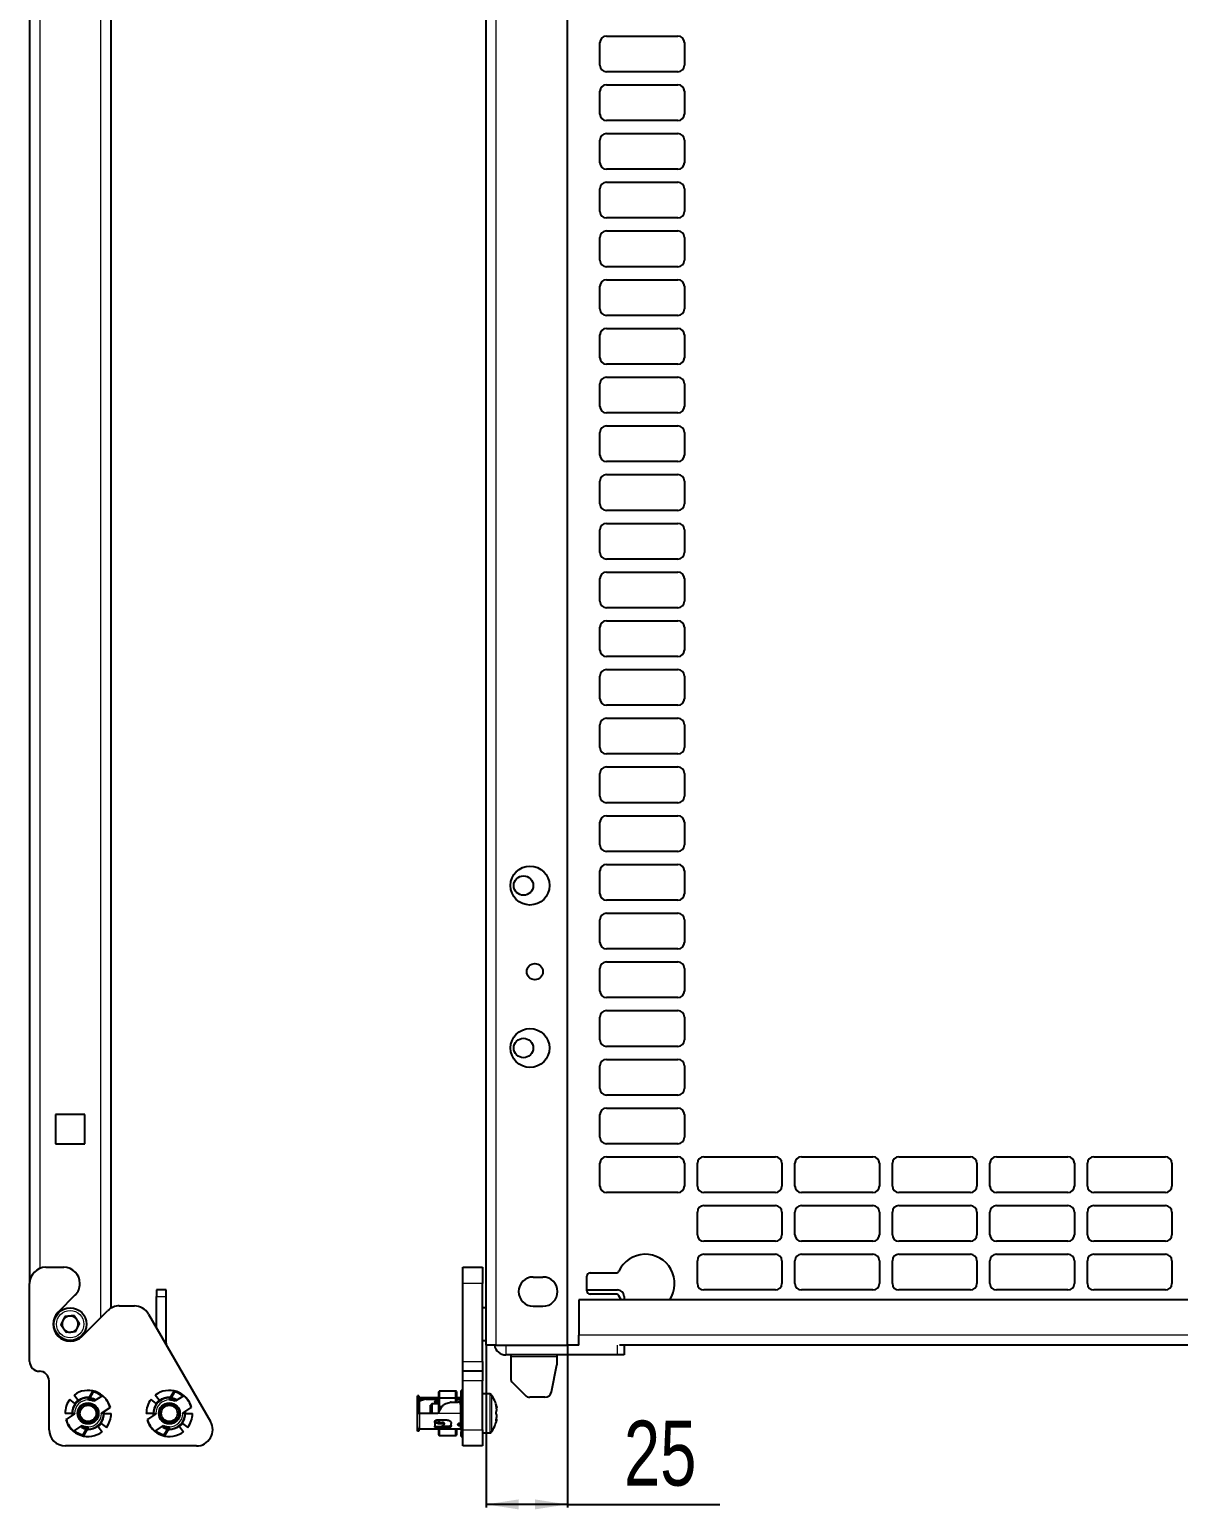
# Model space of a CAD drawing. Header units: millimetres. Extents: x -592 to 811, y -14 to 1990.
# Drawn here: x 119.4 to 472.9, y 100.3 to 555.8 of the extents above; entities that cross this region are included whole.
import ezdxf

# ---------------------------------------------------------------- set-up
doc = ezdxf.new("R2010")
doc.units = ezdxf.units.MM
doc.layers.add('FORMAT', color=7, linetype='Continuous')
doc.styles.add('SLDTEXTSTYLE0', font='TXT', dxfattribs={"width": 0.75})
doc.dimstyles.new('SLDDIMSTYLE0', dxfattribs={"dimtxt": 20, "dimasz": 10, "dimexe": 0, "dimexo": 0.0625, "dimgap": 5, "dimtad": 2, "dimdec": 1, "dimrnd": 1e-09, "dimzin": 12, "dimdsep": 46, "dimtxsty": 'SLDTEXTSTYLE0', "dimsah": 1, "dimcen": 0.09, "dimadec": 0, "dimazin": 3, "dimtfac": 1, "dimtofl": 0, "dimtmove": 0, "dimatfit": 3, "dimfxl": 0, "dimfrac": 2, "dimtolj": 1, "dimtzin": 12, "dimarcsym": 0})

# ---------------------------------------------------------------- blocks, each defined once
blk = doc.blocks.new('_D_7')
at = {"layer": 'FORMAT'}
for p, q in [((259.9, 150.83), (259.9, 100.84)), ((284.9, 150.83), (284.9, 100.84)), ((284.9, 101.84), (259.9, 101.84)), ((284.9, 101.84), (331.86, 101.84))]:
    blk.add_line(p, q, dxfattribs=at)
for points in [[(259.9, 101.84), (269.9, 100.3), (269.9, 103.38)], [(284.9, 101.84), (274.9, 103.38), (274.9, 100.3)]]:
    blk.add_solid(points, dxfattribs=at)
at = {"layer": 'FORMAT', "insert": (302.3, 127.62), "char_height": 20, "attachment_point": 1, "style": 'SLDTEXTSTYLE0'}
blk.add_mtext('25', dxfattribs=at)

msp = doc.modelspace()

# ---------------------------------------------------------------- linework, layer by layer
at = {"color": 8, "linetype": 'Continuous', "lineweight": 18}
for p, q in [((122.54, 1833.84), (122.54, 174.46)), ((141.34, 159.31), (141.34, 1833.84)), ((263, 150.84), (263, 1804.64)), ((258.75, 169.84), (252.75, 169.84)), ((158.44, 165.84), (161.44, 165.84)), ((161.2, 151.44), (161.44, 151.44)), ((266, 150.84), (266, 147.84)), ((717.4, 153.93), (288.4, 153.93)), ((300.35, 147.84), (300.35, 150.83)), ((252.75, 145.84), (258.75, 145.84)), ((281.65, 147.24), (267.5, 147.24)), ((258.75, 139.84), (252.75, 139.84)), ((239.45, 133.58), (239.45, 129.84)), ((252.05, 133.29), (252.05, 134.19)), ((261.08, 135.84), (261.08, 133.4)), ((261.08, 133.4), (261.08, 123.84)), ((261.52, 135.61), (261.52, 133.26)), ((261.52, 133.26), (261.52, 124.07)), ((239.45, 129.84), (239.45, 124.99)), ((252.05, 129.84), (245.05, 129.84)), ((252.05, 126.88), (252.05, 129.84)), ((244.65, 125.89), (244.65, 125.44)), ((247.95, 125.44), (247.95, 125.89)), ((251.8, 126.39), (251.8, 125.99)), ((252.05, 124.99), (252.05, 125.99)), ((252.75, 124.84), (258.75, 124.84))]:
    msp.add_line(p, q, dxfattribs=at)
at = {"color": 7, "linetype": 'Continuous', "lineweight": 25}
for p, q in [((144.44, 1833.84), (144.44, 162.21)), ((259.9, 150.84), (259.9, 1833.84)), ((119.44, 1804.64), (119.44, 169.84)), ((284.9, 150.84), (284.9, 1804.64)), ((294.9, 544.84), (294.9, 551.84)), ((296.9, 553.84), (318.9, 553.84)), ((320.9, 551.84), (320.9, 544.84)), ((318.9, 542.84), (296.9, 542.84)), ((296.9, 538.84), (318.9, 538.84)), ((294.9, 529.84), (294.9, 536.84)), ((320.9, 536.84), (320.9, 529.84)), ((318.9, 527.84), (296.9, 527.84)), ((294.9, 514.84), (294.9, 521.84)), ((296.9, 523.84), (318.9, 523.84)), ((320.9, 521.84), (320.9, 514.84)), ((318.9, 512.84), (296.9, 512.84)), ((294.9, 499.84), (294.9, 506.84)), ((296.9, 508.84), (318.9, 508.84)), ((320.9, 506.84), (320.9, 499.84)), ((318.9, 497.84), (296.9, 497.84)), ((296.9, 493.84), (318.9, 493.84)), ((294.9, 484.84), (294.9, 491.84)), ((320.9, 491.84), (320.9, 484.84)), ((318.9, 482.84), (296.9, 482.84)), ((296.9, 478.84), (318.9, 478.84)), ((294.9, 469.84), (294.9, 476.84)), ((320.9, 476.84), (320.9, 469.84)), ((318.9, 467.84), (296.9, 467.84)), ((294.9, 454.84), (294.9, 461.84)), ((296.9, 463.84), (318.9, 463.84)), ((320.9, 461.84), (320.9, 454.84)), ((318.9, 452.84), (296.9, 452.84)), ((294.9, 439.84), (294.9, 446.84)), ((296.9, 448.84), (318.9, 448.84)), ((320.9, 446.84), (320.9, 439.84)), ((318.9, 437.84), (296.9, 437.84)), ((296.9, 433.84), (318.9, 433.84)), ((294.9, 424.84), (294.9, 431.84)), ((320.9, 431.84), (320.9, 424.84)), ((318.9, 422.84), (296.9, 422.84)), ((294.9, 409.84), (294.9, 416.84)), ((296.9, 418.84), (318.9, 418.84)), ((320.9, 416.84), (320.9, 409.84)), ((318.9, 407.84), (296.9, 407.84)), ((294.9, 394.84), (294.9, 401.84)), ((296.9, 403.84), (318.9, 403.84)), ((320.9, 401.84), (320.9, 394.84)), ((318.9, 392.84), (296.9, 392.84)), ((296.9, 388.84), (318.9, 388.84)), ((294.9, 379.84), (294.9, 386.84)), ((320.9, 386.84), (320.9, 379.84)), ((318.9, 377.84), (296.9, 377.84)), ((296.9, 373.84), (318.9, 373.84)), ((294.9, 364.84), (294.9, 371.84)), ((320.9, 371.84), (320.9, 364.84)), ((318.9, 362.84), (296.9, 362.84)), ((294.9, 349.84), (294.9, 356.84)), ((296.9, 358.84), (318.9, 358.84)), ((320.9, 356.84), (320.9, 349.84)), ((318.9, 347.84), (296.9, 347.84)), ((294.9, 334.84), (294.9, 341.84)), ((296.9, 343.84), (318.9, 343.84)), ((320.9, 341.84), (320.9, 334.84)), ((318.9, 332.84), (296.9, 332.84)), ((296.9, 328.84), (318.9, 328.84)), ((294.9, 319.84), (294.9, 326.84)), ((320.9, 326.84), (320.9, 319.84)), ((318.9, 317.84), (296.9, 317.84)), ((294.9, 304.84), (294.9, 311.84)), ((296.9, 313.84), (318.9, 313.84)), ((320.9, 311.84), (320.9, 304.84)), ((318.9, 302.84), (296.9, 302.84)), ((294.9, 289.84), (294.9, 296.84)), ((296.9, 298.84), (318.9, 298.84)), ((320.9, 296.84), (320.9, 289.84)), ((318.9, 287.84), (296.9, 287.84)), ((296.9, 283.84), (318.9, 283.84)), ((294.9, 274.84), (294.9, 281.84)), ((320.9, 281.84), (320.9, 274.84)), ((318.9, 272.84), (296.9, 272.84)), ((296.9, 268.84), (318.9, 268.84)), ((294.9, 259.84), (294.9, 266.84)), ((320.9, 266.84), (320.9, 259.84)), ((318.9, 257.84), (296.9, 257.84)), ((294.9, 244.84), (294.9, 251.84)), ((296.9, 253.84), (318.9, 253.84)), ((320.9, 251.84), (320.9, 244.84)), ((318.9, 242.84), (296.9, 242.84)), ((296.9, 238.84), (318.9, 238.84)), ((294.9, 229.84), (294.9, 236.84)), ((320.9, 236.84), (320.9, 229.84)), ((318.9, 227.84), (296.9, 227.84)), ((296.9, 223.84), (318.9, 223.84)), ((136.44, 221.84), (127.44, 221.84)), ((127.44, 221.84), (127.44, 212.84)), ((136.44, 212.84), (136.44, 221.84)), ((294.9, 214.84), (294.9, 221.84)), ((320.9, 221.84), (320.9, 214.84)), ((127.44, 212.84), (136.44, 212.84)), ((318.9, 212.84), (296.9, 212.84)), ((294.9, 199.84), (294.9, 206.84)), ((296.9, 208.84), (318.9, 208.84)), ((320.9, 206.84), (320.9, 199.84)), ((324.9, 199.84), (324.9, 206.84)), ((326.9, 208.84), (348.9, 208.84)), ((350.9, 206.84), (350.9, 199.84)), ((354.9, 199.84), (354.9, 206.84)), ((356.9, 208.84), (378.9, 208.84)), ((380.9, 206.84), (380.9, 199.84)), ((384.9, 199.84), (384.9, 206.84)), ((386.9, 208.84), (408.9, 208.84)), ((410.9, 206.84), (410.9, 199.84)), ((414.9, 199.84), (414.9, 206.84)), ((416.9, 208.84), (438.9, 208.84)), ((440.9, 206.84), (440.9, 199.84)), ((444.9, 199.84), (444.9, 206.84)), ((446.9, 208.84), (468.9, 208.84)), ((470.9, 206.84), (470.9, 199.84)), ((318.9, 197.84), (296.9, 197.84)), ((348.9, 197.84), (326.9, 197.84)), ((378.9, 197.84), (356.9, 197.84)), ((408.9, 197.84), (386.9, 197.84)), ((438.9, 197.84), (416.9, 197.84)), ((468.9, 197.84), (446.9, 197.84)), ((324.9, 184.84), (324.9, 191.84)), ((326.9, 193.84), (348.9, 193.84)), ((350.9, 191.84), (350.9, 184.84)), ((354.9, 184.84), (354.9, 191.84)), ((356.9, 193.84), (378.9, 193.84)), ((380.9, 191.84), (380.9, 184.84)), ((384.9, 184.84), (384.9, 191.84)), ((386.9, 193.84), (408.9, 193.84)), ((410.9, 191.84), (410.9, 184.84)), ((414.9, 184.84), (414.9, 191.84)), ((416.9, 193.84), (438.9, 193.84)), ((440.9, 191.84), (440.9, 184.84)), ((444.9, 184.84), (444.9, 191.84)), ((446.9, 193.84), (468.9, 193.84)), ((470.9, 191.84), (470.9, 184.84)), ((348.9, 182.84), (326.9, 182.84)), ((378.9, 182.84), (356.9, 182.84)), ((408.9, 182.84), (386.9, 182.84)), ((438.9, 182.84), (416.9, 182.84)), ((468.9, 182.84), (446.9, 182.84)), ((326.9, 178.84), (348.9, 178.84)), ((356.9, 178.84), (378.9, 178.84)), ((386.9, 178.84), (408.9, 178.84)), ((416.9, 178.84), (438.9, 178.84)), ((446.9, 178.84), (468.9, 178.84)), ((124.44, 174.84), (129.94, 174.84)), ((252.75, 174.84), (258.75, 174.84)), ((252.75, 169.84), (252.75, 174.84)), ((258.75, 174.84), (258.75, 169.84)), ((324.9, 169.84), (324.9, 176.84)), ((350.9, 176.84), (350.9, 169.84)), ((354.9, 169.84), (354.9, 176.84)), ((380.9, 176.84), (380.9, 169.84)), ((384.9, 169.84), (384.9, 176.84)), ((410.9, 176.84), (410.9, 169.84)), ((414.9, 169.84), (414.9, 176.84)), ((440.9, 176.84), (440.9, 169.84)), ((444.9, 169.84), (444.9, 176.84)), ((470.9, 176.84), (470.9, 169.84)), ((119.44, 145.84), (119.44, 169.84)), ((134.94, 169.84), (134.94, 169.83)), ((252.75, 145.84), (252.75, 169.84)), ((258.75, 145.84), (258.75, 169.84)), ((274.4, 171.84), (277.4, 171.84)), ((290.9, 167.58), (290.9, 172.08)), ((291.9, 173.08), (299.85, 173.08)), ((133.48, 166.3), (128.23, 161.05)), ((161.44, 167.84), (158.44, 167.84)), ((158.44, 167.84), (158.44, 165.84)), ((158.44, 156.21), (158.44, 165.84)), ((161.44, 165.84), (161.44, 167.84)), ((161.44, 151.44), (161.44, 165.84)), ((717.4, 164.83), (288.4, 164.83)), ((288.4, 164.83), (288.4, 153.93)), ((290.9, 167.84), (300.35, 167.84)), ((299.85, 166.58), (291.9, 166.58)), ((301.42, 164.83), (300.76, 166)), ((302.35, 165.84), (302.35, 164.83)), ((348.9, 167.84), (326.9, 167.84)), ((378.9, 167.84), (356.9, 167.84)), ((408.9, 167.84), (386.9, 167.84)), ((438.9, 167.84), (416.9, 167.84)), ((468.9, 167.84), (446.9, 167.84)), ((130.31, 159.71), (129.07, 157.11)), ((133.18, 159.94), (130.31, 159.71)), ((133.18, 159.94), (134.82, 157.57)), ((135.66, 153.62), (143.51, 161.48)), ((147.05, 162.95), (151.67, 162.95)), ((156, 160.45), (175.11, 127.34)), ((259.9, 162.34), (258.75, 162.34)), ((274.4, 162.84), (277.4, 162.84)), ((130.7, 154.73), (129.07, 157.11)), ((133.58, 154.96), (130.7, 154.73)), ((133.58, 154.96), (134.82, 157.57)), ((161.44, 151.44), (161.42, 151.05)), ((258.75, 152.34), (259.9, 152.34)), ((263, 150.84), (259.9, 150.84)), ((263, 150.84), (284.9, 150.84)), ((288.4, 150.84), (284.9, 150.84)), ((288.4, 150.83), (288.4, 153.93)), ((704.33, 150.83), (300.98, 150.83)), ((302.35, 150.83), (302.35, 147.84)), ((252.75, 142.84), (252.75, 145.84)), ((258.75, 145.84), (258.75, 142.84)), ((300.35, 147.84), (266, 147.84)), ((267.5, 147.84), (267.5, 147.24)), ((267.5, 147.24), (267.5, 140.67)), ((281.65, 147.84), (281.65, 147.24)), ((281.65, 147.24), (281.65, 144.84)), ((302.35, 147.84), (300.35, 147.84)), ((258.75, 142.84), (252.75, 142.84)), ((252.75, 139.84), (252.75, 142.84)), ((258.75, 142.84), (258.75, 139.84)), ((279.97, 136.44), (281.65, 144.84)), ((125.44, 124.84), (125.44, 139.84)), ((137.74, 134.65), (138.91, 136.68)), ((138.91, 136.68), (139.01, 136.45)), ((162.74, 134.65), (163.91, 136.68)), ((163.91, 136.68), (164.01, 136.45)), ((245.47, 136.68), (245.35, 136.45)), ((245.47, 136.68), (245.47, 134.53)), ((250.55, 136.68), (245.47, 136.68)), ((250.55, 134.53), (250.55, 136.68)), ((250.75, 136.55), (250.55, 136.68)), ((252.75, 136.94), (252.25, 136.94)), ((252.25, 131.67), (252.25, 136.94)), ((252.75, 124.84), (252.75, 139.84)), ((258.75, 124.84), (258.75, 139.84)), ((268.09, 139.25), (271.92, 135.42)), ((133.39, 132.95), (131.81, 134.16)), ((134.33, 133.89), (133.12, 135.47)), ((134.28, 133.88), (133.4, 133.01)), ((137.44, 134.89), (137.44, 134.69)), ((137.44, 134.89), (137.87, 134.87)), ((137.44, 134.69), (137.44, 133.99)), ((137.44, 134.14), (137.47, 134.18)), ((137.69, 134.16), (137.59, 133.98)), ((139.01, 136.45), (137.95, 134.62)), ((141.86, 135.27), (139.25, 133.57)), ((139.49, 134.23), (139.28, 133.78)), ((158.39, 132.95), (156.81, 134.16)), ((159.33, 133.89), (158.12, 135.47)), ((159.28, 133.88), (158.4, 133.01)), ((162.44, 134.89), (162.44, 134.69)), ((162.44, 134.89), (162.87, 134.87)), ((162.44, 134.69), (162.44, 133.99)), ((162.44, 134.14), (162.47, 134.18)), ((162.69, 134.16), (162.59, 133.98)), ((164.01, 136.45), (162.95, 134.62)), ((166.86, 135.27), (164.25, 133.57)), ((164.49, 134.23), (164.28, 133.78)), ((238.75, 131.66), (238.75, 135.27)), ((239.25, 135.27), (238.75, 135.27)), ((239.25, 135.27), (239.25, 131.66)), ((241.45, 134.69), (239.45, 134.69)), ((239.95, 134.23), (239.45, 134.23)), ((239.45, 134.23), (239.45, 133.78)), ((239.45, 133.78), (239.95, 133.78)), ((239.95, 133.78), (239.95, 134.23)), ((241.45, 134.19), (241.45, 134.69)), ((245.35, 134.69), (241.45, 134.69)), ((241.45, 134.19), (245.35, 134.19)), ((243.25, 132.84), (242.75, 132.34)), ((242.75, 129.84), (242.75, 132.34)), ((245.35, 132.84), (243.25, 132.84)), ((243.25, 132.84), (243.25, 129.84)), ((244.15, 133.54), (244.15, 133.38)), ((244.15, 133.38), (245.35, 133.5)), ((244.15, 133.38), (244.15, 132.84)), ((244.65, 133.78), (245.35, 133.78)), ((245.35, 134.5), (245.35, 136.45)), ((245.47, 134.53), (245.35, 134.5)), ((245.35, 131.84), (245.35, 134.5)), ((250.55, 134.53), (245.47, 134.53)), ((245.47, 134.53), (245.47, 131.84)), ((249.15, 133.34), (251.3, 133.34)), ((250.75, 134.52), (250.55, 134.53)), ((250.55, 133.34), (250.55, 134.53)), ((250.75, 136.55), (250.75, 134.52)), ((252.05, 134.69), (250.75, 134.69)), ((250.75, 134.52), (250.75, 133.34)), ((250.75, 134.19), (252.05, 134.19)), ((251.95, 133.99), (250.75, 133.99)), ((251.95, 133.99), (251.95, 132.96)), ((251.95, 133.29), (252.05, 133.29)), ((252.25, 132.84), (252.01, 132.84)), ((252.05, 132.59), (252.05, 129.84)), ((261.08, 135.84), (258.75, 135.84)), ((278.01, 134.84), (273.33, 134.84)), ((132.39, 129.84), (130.34, 129.84)), ((130.72, 128.04), (130.59, 128)), ((133.3, 129.71), (130.69, 128.01)), ((132.39, 129.84), (132.59, 129.84)), ((132.59, 129.84), (133.29, 129.84)), ((132.59, 129.25), (132.59, 129.84)), ((133.09, 129.84), (133.09, 129.58)), ((141.59, 129.97), (144.2, 131.66)), ((142.29, 129.84), (141.59, 129.84)), ((141.79, 129.84), (141.79, 130.1)), ((142.29, 130.42), (142.29, 129.84)), ((142.49, 129.84), (142.29, 129.84)), ((142.49, 129.84), (144.54, 129.84)), ((144.16, 131.64), (144.3, 131.67)), ((157.39, 129.84), (155.34, 129.84)), ((155.72, 128.04), (155.59, 128)), ((158.3, 129.71), (155.69, 128.01)), ((157.39, 129.84), (157.59, 129.84)), ((157.59, 129.84), (158.29, 129.84)), ((157.59, 129.25), (157.59, 129.84)), ((158.09, 129.84), (158.09, 129.58)), ((166.59, 129.97), (169.2, 131.66)), ((167.29, 129.84), (166.59, 129.84)), ((166.79, 129.84), (166.79, 130.1)), ((167.29, 130.42), (167.29, 129.84)), ((167.49, 129.84), (167.29, 129.84)), ((167.49, 129.84), (169.54, 129.84)), ((169.16, 131.64), (169.3, 131.67)), ((239.25, 131.66), (238.75, 131.66)), ((238.75, 129.97), (238.75, 131.66)), ((239.25, 129.97), (238.75, 129.97)), ((238.75, 129.84), (238.75, 129.97)), ((239.45, 129.84), (238.75, 129.84)), ((238.75, 125.69), (238.75, 129.84)), ((239.25, 131.66), (239.25, 129.97)), ((239.25, 129.97), (239.25, 129.84)), ((245.05, 129.84), (239.45, 129.84)), ((247.95, 127.79), (244.65, 127.79)), ((246.21, 131.84), (245.05, 129.84)), ((245.47, 131.84), (245.35, 131.84)), ((245.35, 130.36), (245.35, 131.84)), ((245.35, 127.06), (245.35, 127.79)), ((246.21, 131.84), (245.47, 131.84)), ((245.47, 131.84), (245.47, 130.56)), ((245.47, 127.79), (245.47, 127.01)), ((252.25, 131.28), (252.05, 131.29)), ((252.25, 129.84), (252.05, 129.84)), ((252.25, 131.67), (252.75, 131.67)), ((252.25, 131.14), (252.25, 131.67)), ((252.75, 131.14), (252.25, 131.14)), ((252.25, 125.51), (252.25, 129.84)), ((252.25, 129.84), (252.75, 129.84)), ((133.03, 124.41), (135.64, 126.1)), ((135.39, 125.44), (135.61, 125.89)), ((135.88, 123.22), (136.94, 125.06)), ((135.88, 123.22), (135.98, 122.99)), ((137.15, 125.03), (135.98, 122.99)), ((137.44, 124.79), (137.02, 124.8)), ((137.2, 125.52), (137.3, 125.69)), ((137.44, 125.54), (137.42, 125.49)), ((137.44, 124.99), (137.44, 125.69)), ((137.44, 124.79), (137.44, 124.99)), ((140.56, 125.78), (141.77, 124.2)), ((140.61, 125.8), (141.48, 126.67)), ((141.5, 126.72), (143.08, 125.51)), ((158.03, 124.41), (160.64, 126.1)), ((160.39, 125.44), (160.61, 125.89)), ((160.88, 123.22), (161.94, 125.06)), ((160.88, 123.22), (160.98, 122.99)), ((162.15, 125.03), (160.98, 122.99)), ((162.44, 124.79), (162.02, 124.8)), ((162.2, 125.52), (162.3, 125.69)), ((162.44, 125.54), (162.42, 125.49)), ((162.44, 124.99), (162.44, 125.69)), ((162.44, 124.79), (162.44, 124.99)), ((165.56, 125.78), (166.77, 124.2)), ((165.61, 125.8), (166.48, 126.67)), ((166.5, 126.72), (168.08, 125.51)), ((238.75, 124.41), (238.75, 125.69)), ((239.25, 124.41), (238.75, 124.41)), ((239.25, 125.02), (239.25, 124.41)), ((241.45, 124.99), (239.45, 124.99)), ((252.05, 124.99), (241.45, 124.99)), ((244.15, 127.02), (244.15, 127.34)), ((244.15, 127.02), (244.15, 125.89)), ((244.15, 125.68), (244.15, 125.89)), ((247.95, 125.44), (244.65, 125.44)), ((245.35, 123.22), (245.35, 124.99)), ((245.35, 123.22), (245.47, 122.99)), ((245.47, 124.99), (245.47, 122.99)), ((246.23, 125.89), (247.95, 125.89)), ((247.04, 126.78), (246.8, 127.08)), ((247.08, 126.64), (247.08, 126.62)), ((249.15, 126.09), (249.15, 126.76)), ((250.55, 122.99), (250.55, 124.99)), ((250.55, 122.99), (250.75, 123.12)), ((250.75, 124.99), (250.75, 123.12)), ((251.25, 126.35), (251.25, 126.47)), ((251.8, 126.88), (252.05, 126.88)), ((251.8, 126.39), (252.05, 126.39)), ((251.8, 125.99), (252.05, 125.99)), ((251.95, 126.88), (251.95, 126.39)), ((251.95, 126.84), (252.21, 126.84)), ((252.75, 125.51), (252.25, 125.51)), ((252.25, 125.51), (252.25, 124.2)), ((252.75, 124.2), (252.25, 124.2)), ((252.25, 122.74), (252.25, 124.2)), ((252.75, 119.84), (252.75, 124.84)), ((258.75, 124.84), (258.75, 119.84)), ((258.75, 123.84), (261.08, 123.84)), ((170.78, 119.84), (130.44, 119.84)), ((250.55, 122.99), (245.47, 122.99)), ((252.25, 122.74), (252.75, 122.74)), ((258.75, 119.84), (252.75, 119.84))]:
    msp.add_line(p, q, dxfattribs=at)
at = {"color": 7, "linetype": 'Continuous', "lineweight": 25, "flags": 128}
for points in [[(239.45, 134.69), (239.32, 134.67), (239.25, 134.66)], [(252.25, 134.22), (252.19, 134.2), (252.05, 134.19)], [(252.25, 133.31), (252.19, 133.3), (252.05, 133.29)], [(251.95, 126.71), (252, 126.8), (252.01, 126.84)], [(252.25, 126.76), (252.25, 126.79), (252.24, 126.81), (252.22, 126.83), (252.19, 126.85), (252.16, 126.86), (252.13, 126.88), (252.09, 126.88), (252.05, 126.88)], [(252.25, 126.36), (252.19, 126.38), (252.05, 126.39)]]:
    msp.add_lwpolyline(points, dxfattribs=at)
at = {"color": 7, "linetype": 'Continuous', "lineweight": 25}
for centre, radius in [((273.4, 292.34), 6), ((271.4, 292.34), 3), ((274.9, 265.84), 2.5), ((273.4, 242.34), 6), ((271.4, 242.34), 3), ((131.94, 157.34), 5), ((137.44, 129.84), 3.25), ((137.44, 129.84), 3), ((137.44, 129.84), 2.5), ((162.44, 129.84), 3.25), ((162.44, 129.84), 3), ((162.44, 129.84), 2.5)]:
    msp.add_circle(centre, radius, dxfattribs=at)
at = {"color": 8, "linetype": 'Continuous', "lineweight": 18}
msp.add_circle((131.94, 157.34), 4.2, dxfattribs=at)
at = {"color": 7, "linetype": 'Continuous', "lineweight": 25}
for centre, radius, start, end in [((296.9, 551.84), 2, 90, 180), ((318.9, 551.84), 2, 0, 90), ((296.9, 544.84), 2, 180, 270), ((318.9, 544.84), 2, 270, 0), ((296.9, 536.84), 2, 90, 180), ((318.9, 536.84), 2, 0, 90), ((296.9, 529.84), 2, 180, 270), ((318.9, 529.84), 2, 270, 0), ((296.9, 521.84), 2, 90, 180), ((318.9, 521.84), 2, 0, 90), ((296.9, 514.84), 2, 180, 270), ((318.9, 514.84), 2, 270, 0), ((296.9, 506.84), 2, 90, 180), ((318.9, 506.84), 2, 0, 90), ((296.9, 499.84), 2, 180, 270), ((318.9, 499.84), 2, 270, 0), ((296.9, 491.84), 2, 90, 180), ((318.9, 491.84), 2, 0, 90), ((296.9, 484.84), 2, 180, 270), ((318.9, 484.84), 2, 270, 0), ((296.9, 476.84), 2, 90, 180), ((318.9, 476.84), 2, 0, 90), ((296.9, 469.84), 2, 180, 270), ((318.9, 469.84), 2, 270, 0), ((296.9, 461.84), 2, 90, 180), ((318.9, 461.84), 2, 0, 90), ((296.9, 454.84), 2, 180, 270), ((318.9, 454.84), 2, 270, 0), ((296.9, 446.84), 2, 90, 180), ((318.9, 446.84), 2, 0, 90), ((296.9, 439.84), 2, 180, 270), ((318.9, 439.84), 2, 270, 0), ((296.9, 431.84), 2, 90, 180), ((318.9, 431.84), 2, 0, 90), ((296.9, 424.84), 2, 180, 270), ((318.9, 424.84), 2, 270, 0), ((296.9, 416.84), 2, 90, 180), ((318.9, 416.84), 2, 0, 90), ((296.9, 409.84), 2, 180, 270), ((318.9, 409.84), 2, 270, 0), ((296.9, 401.84), 2, 90, 180), ((318.9, 401.84), 2, 0, 90), ((296.9, 394.84), 2, 180, 270), ((318.9, 394.84), 2, 270, 0), ((296.9, 386.84), 2, 90, 180), ((318.9, 386.84), 2, 0, 90), ((296.9, 379.84), 2, 180, 270), ((318.9, 379.84), 2, 270, 0), ((296.9, 371.84), 2, 90, 180), ((318.9, 371.84), 2, 0, 90), ((296.9, 364.84), 2, 180, 270), ((318.9, 364.84), 2, 270, 0), ((296.9, 356.84), 2, 90, 180), ((318.9, 356.84), 2, 0, 90), ((296.9, 349.84), 2, 180, 270), ((318.9, 349.84), 2, 270, 0), ((296.9, 341.84), 2, 90, 180), ((318.9, 341.84), 2, 0, 90), ((296.9, 334.84), 2, 180, 270), ((318.9, 334.84), 2, 270, 0), ((296.9, 326.84), 2, 90, 180), ((318.9, 326.84), 2, 0, 90), ((296.9, 319.84), 2, 180, 270), ((318.9, 319.84), 2, 270, 0), ((296.9, 311.84), 2, 90, 180), ((318.9, 311.84), 2, 0, 90), ((296.9, 304.84), 2, 180, 270), ((318.9, 304.84), 2, 270, 0), ((296.9, 296.84), 2, 90, 180), ((318.9, 296.84), 2, 0, 90), ((296.9, 289.84), 2, 180, 270), ((318.9, 289.84), 2, 270, 0), ((296.9, 281.84), 2, 90, 180), ((318.9, 281.84), 2, 0, 90), ((296.9, 274.84), 2, 180, 270), ((318.9, 274.84), 2, 270, 0), ((296.9, 266.84), 2, 90, 180), ((318.9, 266.84), 2, 0, 90), ((296.9, 259.84), 2, 180, 270), ((318.9, 259.84), 2, 270, 0), ((296.9, 251.84), 2, 90, 180), ((318.9, 251.84), 2, 0, 90), ((296.9, 244.84), 2, 180, 270), ((318.9, 244.84), 2, 270, 0), ((296.9, 236.84), 2, 90, 180), ((318.9, 236.84), 2, 0, 90), ((296.9, 229.84), 2, 180, 270), ((318.9, 229.84), 2, 270, 0), ((296.9, 221.84), 2, 90, 180), ((318.9, 221.84), 2, 0, 90), ((296.9, 214.84), 2, 180, 270), ((318.9, 214.84), 2, 270, 0), ((296.9, 206.84), 2, 90, 180), ((318.9, 206.84), 2, 0, 90), ((326.9, 206.84), 2, 90, 180), ((348.9, 206.84), 2, 0, 90), ((356.9, 206.84), 2, 90, 180), ((378.9, 206.84), 2, 0, 90), ((386.9, 206.84), 2, 90, 180), ((408.9, 206.84), 2, 360, 90), ((416.9, 206.84), 2, 90, 180), ((438.9, 206.84), 2, 0, 90), ((446.9, 206.84), 2, 90, 180), ((468.9, 206.84), 2, 0, 90), ((296.9, 199.84), 2, 180, 270), ((318.9, 199.84), 2, 270, 0), ((326.9, 199.84), 2, 180, 270), ((348.9, 199.84), 2, 270, 0), ((356.9, 199.84), 2, 180, 270), ((378.9, 199.84), 2, 270, 0), ((386.9, 199.84), 2, 180, 270), ((408.9, 199.84), 2, 270, 360), ((416.9, 199.84), 2, 180, 270), ((438.9, 199.84), 2, 270, 0), ((446.9, 199.84), 2, 180, 270), ((468.9, 199.84), 2, 270, 0), ((326.9, 191.84), 2, 90, 180), ((348.9, 191.84), 2, 0, 90), ((356.9, 191.84), 2, 90, 180), ((378.9, 191.84), 2, 0, 90), ((386.9, 191.84), 2, 90, 180), ((408.9, 191.84), 2, 0, 90), ((416.9, 191.84), 2, 90, 180), ((438.9, 191.84), 2, 0, 90), ((446.9, 191.84), 2, 90, 180), ((468.9, 191.84), 2, 0, 90), ((326.9, 184.84), 2, 180, 270), ((348.9, 184.84), 2, 270, 0), ((356.9, 184.84), 2, 180, 270), ((378.9, 184.84), 2, 270, 0), ((386.9, 184.84), 2, 180, 270), ((408.9, 184.84), 2, 270, 0), ((416.9, 184.84), 2, 180, 270), ((438.9, 184.84), 2, 270, 0), ((446.9, 184.84), 2, 180, 270), ((468.9, 184.84), 2, 270, 0), ((308.9, 169.83), 9, 326.251, 154.8493), ((326.9, 176.84), 2, 90, 180), ((348.9, 176.84), 2, 0, 90), ((356.9, 176.84), 2, 90, 180), ((378.9, 176.84), 2, 0, 90), ((386.9, 176.84), 2, 90, 180), ((408.9, 176.84), 2, 360, 90), ((416.9, 176.84), 2, 90, 180), ((438.9, 176.84), 2, 0, 90), ((446.9, 176.84), 2, 90, 180), ((468.9, 176.84), 2, 0, 90), ((124.44, 169.84), 5, 90, 180), ((129.94, 169.84), 5, 0, 90), ((299.85, 174.08), 1, 270, 334.8493), ((129.94, 169.83), 5, 315, 0), ((274.4, 167.34), 4.5, 90, 270), ((277.4, 167.34), 4.5, 270, 90), ((291.9, 172.08), 1, 90, 180), ((326.9, 169.84), 2, 180, 270), ((348.9, 169.84), 2, 270, 0), ((356.9, 169.84), 2, 180, 270), ((378.9, 169.84), 2, 270, 0), ((386.9, 169.84), 2, 180, 270), ((408.9, 169.84), 2, 270, 360), ((416.9, 169.84), 2, 180, 270), ((438.9, 169.84), 2, 270, 0), ((446.9, 169.84), 2, 180, 270), ((468.9, 169.84), 2, 270, 0), ((291.9, 167.58), 1, 180, 270), ((299.85, 165.58), 1, 25.1507, 90), ((300.35, 165.84), 2, 0, 90), ((131.94, 157.34), 5.25, 135, 315), ((131.94, 157.34), 2.5, 94.5743, 154.5743), ((131.94, 157.34), 2.5, 34.5743, 94.5743), ((147.05, 157.95), 5, 90, 135), ((151.67, 157.95), 5, 30, 90), ((131.94, 157.34), 2.5, 154.5743, 214.5743), ((131.94, 157.34), 2.5, 214.5743, 274.5743), ((131.94, 157.34), 2.5, 274.5743, 334.5743), ((131.94, 157.34), 2.5, 334.5743, 34.5743), ((266, 151.44), 3.6, 189.5941, 270), ((122.44, 145.84), 3, 180, 270), ((122.44, 139.84), 3, 0, 90), ((137.44, 129.84), 7.1, 15, 127.5), ((137.44, 129.84), 7, 50.8871, 77.8871), ((162.44, 129.84), 7.1, 15, 127.5), ((162.44, 129.84), 7, 50.8871, 77.8871), ((269.5, 140.67), 2, 180, 225), ((137.44, 129.84), 7.1, 142.5, 180), ((137.44, 129.84), 4.85, 90, 180), ((137.44, 129.84), 4.15, 64.203, 90), ((137.44, 129.84), 6.8, 51.4319, 76.6644), ((137.44, 129.84), 7, 15.1129, 50.8871), ((162.44, 129.84), 7.1, 142.5, 180), ((162.44, 129.84), 4.85, 90, 180), ((162.44, 129.84), 4.15, 64.203, 90), ((162.44, 129.84), 6.8, 51.4319, 76.6644), ((162.44, 129.84), 7, 15.1129, 50.8871), ((239.45, 133.99), 0.2, 90, 180), ((249.15, 132.59), 0.75, 90, 105.0484), ((251.3, 132.59), 0.75, 0, 90), ((252.05, 134.89), 0.2, 270, 0), ((252.15, 132.92), 0.0996, 305.5332, 356.0721), ((261.08, 135.3), 0.54, 35.2515, 90), ((253.35, 129.84), 10, 11.0263, 35.2515), ((273.33, 136.84), 2, 225, 270), ((278.01, 136.84), 2, 270, 348.6901), ((137.44, 129.84), 7.1, 195, 307.5), ((137.44, 129.84), 7, 195.1129, 230.8871), ((137.44, 129.84), 4.15, 180, 181.797), ((137.44, 129.84), 4.85, 270, 0), ((137.44, 129.84), 4.15, 0, 1.797), ((137.44, 129.84), 7.1, 322.5, 0), ((162.44, 129.84), 7.1, 195, 307.5), ((162.44, 129.84), 7, 195.1129, 230.8871), ((162.44, 129.84), 4.15, 180, 181.797), ((162.44, 129.84), 4.85, 270, 0), ((162.44, 129.84), 4.15, 0, 1.797), ((162.44, 129.84), 7.1, 322.5, 0), ((253.35, 129.84), 10, 324.7485, 348.9291), ((130.44, 124.84), 5, 180, 270), ((137.44, 129.84), 7, 230.8871, 257.8871), ((137.44, 129.84), 6.8, 231.4319, 256.6644), ((137.44, 129.84), 4.15, 244.203, 270), ((162.44, 129.84), 7, 230.8871, 257.8871), ((162.44, 129.84), 6.8, 231.4319, 256.6644), ((162.44, 129.84), 4.15, 244.203, 270), ((170.78, 124.84), 5, 270, 30), ((239.45, 125.69), 0.7, 180, 270), ((252.07, 125.81), 0.183, 7.3339, 95.8124), ((252.05, 124.79), 0.2, 0, 90), ((261.08, 124.38), 0.54, 270, 324.7485)]:
    msp.add_arc(centre, radius, start, end, dxfattribs=at)
at = {"color": 8, "linetype": 'Continuous', "lineweight": 18}
for centre, radius, start, end in [((137.44, 129.84), 5.05, 142.5, 180), ((137.44, 129.84), 4.15, 90, 180), ((137.44, 129.84), 5.05, 90, 127.5), ((162.44, 129.84), 5.05, 142.5, 180), ((162.44, 129.84), 4.15, 90, 180), ((162.44, 129.84), 5.05, 90, 127.5), ((137.44, 129.84), 4.15, 270, 0), ((137.44, 129.84), 5.05, 322.5, 0), ((162.44, 129.84), 4.15, 270, 0), ((162.44, 129.84), 5.05, 322.5, 0), ((137.44, 129.84), 5.05, 270, 307.5), ((162.44, 129.84), 5.05, 270, 307.5)]:
    msp.add_arc(centre, radius, start, end, dxfattribs=at)
at = {"color": 7, "linetype": 'Continuous', "lineweight": 25}
for points, knots in [([(133.5, 132.65), (133.42, 132.78), (133.32, 132.93), (133.43, 132.96), (133.45, 132.96)], [0, 0, 0, 0, 0.832234, 1, 1, 1, 1]), ([(134.63, 133.78), (134.5, 133.86), (134.35, 133.96), (134.32, 133.85), (134.32, 133.83)], [0, 0, 0, 0, 0.832234, 1, 1, 1, 1]), ([(137.44, 134.69), (137.84, 134.65), (138.54, 134.59), (139.2, 134.34), (139.49, 134.23)], [0, 0, 0, 0, 0.559866, 1, 1, 1, 1]), ([(137.44, 134.19), (137.8, 134.16), (138.43, 134.12), (139.02, 133.88), (139.28, 133.78)], [0, 0, 0, 0, 0.559785, 1, 1, 1, 1]), ([(158.5, 132.65), (158.42, 132.78), (158.32, 132.93), (158.43, 132.96), (158.45, 132.96)], [0, 0, 0, 0, 0.832234, 1, 1, 1, 1]), ([(159.63, 133.78), (159.5, 133.86), (159.35, 133.96), (159.32, 133.85), (159.32, 133.83)], [0, 0, 0, 0, 0.832234, 1, 1, 1, 1]), ([(162.44, 134.69), (162.84, 134.65), (163.54, 134.59), (164.2, 134.34), (164.49, 134.23)], [0, 0, 0, 0, 0.559866, 1, 1, 1, 1]), ([(162.44, 134.19), (162.8, 134.16), (163.43, 134.12), (164.02, 133.88), (164.28, 133.78)], [0, 0, 0, 0, 0.559785, 1, 1, 1, 1]), ([(239.45, 134.69), (239.45, 134.65), (239.45, 134.59), (239.45, 134.34), (239.45, 134.23)], [0, 0, 0, 0, 0.559866, 1, 1, 1, 1]), ([(241.45, 134.69), (241.17, 134.65), (240.67, 134.59), (240.17, 134.34), (239.95, 134.23)], [0, 0, 0, 0, 0.559911, 1, 1, 1, 1]), ([(241.45, 134.19), (241.17, 134.16), (240.67, 134.12), (240.17, 133.88), (239.95, 133.78)], [0, 0, 0, 0, 0.559868, 1, 1, 1, 1]), ([(244.15, 133.54), (244.16, 133.57), (244.17, 133.63), (244.25, 133.7), (244.38, 133.75), (244.52, 133.78), (244.61, 133.78), (244.65, 133.78)], [0, 0, 0, 0, 0.214295, 0.42863, 0.64223, 0.856153, 1, 1, 1, 1]), ([(246.21, 131.84), (246.38, 132.05), (246.73, 132.5), (247.71, 132.97), (248.47, 133.18), (248.96, 133.31)], [0, 0, 0, 0, 0.2540266, 0.5265912, 1, 1, 1, 1]), ([(252.25, 132.61), (252.25, 132.6), (252.25, 132.58), (252.23, 132.55), (252.19, 132.52), (252.12, 132.51), (252.07, 132.5), (252.04, 132.5)], [0, 0, 0, 0, 0.187462, 0.362386, 0.517277, 0.750642, 1, 1, 1, 1]), ([(262.95, 127.58), (262.95, 127.59), (262.95, 127.6), (262.96, 127.66), (263, 127.85), (263.09, 128.21), (263.15, 128.65), (263.18, 129.06), (263.16, 129.48), (263.08, 129.74), (263, 129.94), (262.97, 130.04), (262.96, 130.09), (262.95, 130.13), (262.95, 130.16), (262.95, 130.19), (262.97, 130.23), (263.02, 130.36), (263.11, 130.49), (263.18, 130.75), (263.17, 131.16), (263.11, 131.63), (263.03, 132.03), (262.98, 132.28), (262.96, 132.36), (262.95, 132.39), (262.95, 132.41), (262.95, 132.41), (262.96, 132.4), (263.01, 132.3), (263.09, 132.06), (263.16, 131.81), (263.18, 131.68), (263.17, 131.7), (263.17, 131.7)], [0, 0, 0, 0, 0.003345, 0.008051, 0.021089, 0.079366, 0.148702, 0.192613, 0.236883, 0.333397, 0.365116, 0.38101, 0.389, 0.39245, 0.395936, 0.398929, 0.404202, 0.420534, 0.496786, 0.57371, 0.618848, 0.683268, 0.755446, 0.773497, 0.782566, 0.786215, 0.789905, 0.793055, 0.797819, 0.811366, 0.872185, 0.942602, 0.985944, 1, 1, 1, 1]), ([(244.15, 127.34), (244.16, 127.39), (244.17, 127.49), (244.25, 127.62), (244.38, 127.72), (244.52, 127.78), (244.61, 127.78), (244.65, 127.79)], [0, 0, 0, 0, 0.214373, 0.428779, 0.642592, 0.856666, 1, 1, 1, 1]), ([(247.95, 127.79), (248.09, 127.78), (248.36, 127.75), (248.72, 127.57), (248.99, 127.3), (249.13, 127.02), (249.15, 126.84), (249.15, 126.76)], [0, 0, 0, 0, 0.213238, 0.42649, 0.63916, 0.849598, 1, 1, 1, 1]), ([(252.25, 131.55), (252.25, 131.54), (252.25, 131.52), (252.23, 131.5), (252.2, 131.48), (252.13, 131.48), (252.08, 131.49), (252.05, 131.49)], [0, 0, 0, 0, 0.195302, 0.377541, 0.538909, 0.761383, 1, 1, 1, 1]), ([(263.16, 127.92), (263.17, 127.94), (263.18, 128.01), (263.16, 127.97), (263.09, 127.8), (263.02, 127.65), (262.99, 127.6), (262.97, 127.58), (262.96, 127.56), (262.95, 127.57), (262.95, 127.58), (262.95, 127.58)], [0, 0, 0, 0, 0.080401, 0.295603, 0.713246, 0.816348, 0.881908, 0.925057, 0.968454, 0.985778, 1, 1, 1, 1]), ([(137.44, 124.99), (137.05, 125.02), (136.35, 125.08), (135.69, 125.33), (135.39, 125.44)], [0, 0, 0, 0, 0.559866, 1, 1, 1, 1]), ([(137.44, 125.49), (137.09, 125.51), (136.45, 125.56), (135.87, 125.79), (135.61, 125.89)], [0, 0, 0, 0, 0.559785, 1, 1, 1, 1]), ([(140.26, 125.89), (140.39, 125.81), (140.54, 125.71), (140.57, 125.82), (140.57, 125.84)], [0, 0, 0, 0, 0.8322341, 1, 1, 1, 1]), ([(141.39, 127.02), (141.47, 126.89), (141.57, 126.74), (141.46, 126.71), (141.44, 126.71)], [0, 0, 0, 0, 0.8322341, 1, 1, 1, 1]), ([(162.44, 124.99), (162.05, 125.02), (161.35, 125.08), (160.69, 125.33), (160.39, 125.44)], [0, 0, 0, 0, 0.559866, 1, 1, 1, 1]), ([(162.44, 125.49), (162.09, 125.51), (161.45, 125.56), (160.87, 125.79), (160.61, 125.89)], [0, 0, 0, 0, 0.559785, 1, 1, 1, 1]), ([(165.26, 125.89), (165.39, 125.81), (165.54, 125.71), (165.57, 125.82), (165.57, 125.84)], [0, 0, 0, 0, 0.832234, 1, 1, 1, 1]), ([(166.39, 127.02), (166.47, 126.89), (166.57, 126.74), (166.46, 126.71), (166.44, 126.71)], [0, 0, 0, 0, 0.8322341, 1, 1, 1, 1]), ([(244.15, 127.31), (244.58, 127.21), (245.17, 127.08), (245.99, 126.96), (246.28, 127.08), (246.43, 127.15)], [0, 0, 0, 0, 0.56666, 0.780905, 1, 1, 1, 1]), ([(244.15, 127.02), (244.65, 126.91), (245.32, 126.77), (246.22, 126.66), (246.52, 126.78), (246.68, 126.84)], [0, 0, 0, 0, 0.587693, 0.790818, 1, 1, 1, 1]), ([(244.15, 125.89), (244.65, 125.83), (245.32, 125.74), (246.22, 125.85), (246.52, 126.02), (246.68, 126.11)], [0, 0, 0, 0, 0.587693, 0.790818, 1, 1, 1, 1]), ([(244.65, 125.44), (244.6, 125.44), (244.48, 125.45), (244.33, 125.49), (244.22, 125.54), (244.16, 125.61), (244.15, 125.66), (244.15, 125.68)], [0, 0, 0, 0, 0.214445, 0.428893, 0.643239, 0.857188, 1, 1, 1, 1]), ([(246.43, 127.15), (246.47, 127.16), (246.57, 127.18), (246.69, 127.17), (246.74, 127.13), (246.76, 127.12)], [0, 0, 0, 0, 0.369126, 0.738256, 1, 1, 1, 1]), ([(247.08, 126.64), (247.07, 126.68), (247.07, 126.76), (246.99, 126.83), (246.88, 126.87), (246.77, 126.87), (246.7, 126.84), (246.68, 126.84)], [0, 0, 0, 0, 0.225883, 0.451767, 0.67765, 0.903524, 1, 1, 1, 1]), ([(246.68, 126.11), (246.72, 126.13), (246.82, 126.18), (246.95, 126.3), (247.04, 126.43), (247.08, 126.54), (247.08, 126.6), (247.08, 126.62)], [0, 0, 0, 0, 0.225867, 0.451734, 0.677598, 0.903479, 1, 1, 1, 1]), ([(246.8, 127.07), (246.79, 127.09), (246.78, 127.1), (246.76, 127.12), (246.76, 127.12)], [0, 0, 0, 0, 0.872289, 1, 1, 1, 1]), ([(247.95, 125.89), (248.09, 125.9), (248.36, 125.91), (248.72, 126), (248.99, 126.15), (249.13, 126.35), (249.15, 126.49), (249.15, 126.55)], [0, 0, 0, 0, 0.212875, 0.425767, 0.637937, 0.847353, 1, 1, 1, 1]), ([(249.15, 126.09), (249.14, 126), (249.12, 125.84), (248.92, 125.65), (248.62, 125.52), (248.28, 125.45), (248.05, 125.44), (247.95, 125.44)], [0, 0, 0, 0, 0.212833, 0.42585, 0.635542, 0.846587, 1, 1, 1, 1]), ([(251.25, 126.47), (251.26, 126.51), (251.27, 126.6), (251.36, 126.73), (251.5, 126.82), (251.66, 126.88), (251.76, 126.88), (251.8, 126.88)], [0, 0, 0, 0, 0.214305, 0.42865, 0.642279, 0.856223, 1, 1, 1, 1]), ([(251.8, 125.99), (251.74, 125.99), (251.62, 126), (251.45, 126.06), (251.33, 126.15), (251.26, 126.25), (251.26, 126.32), (251.25, 126.35)], [0, 0, 0, 0, 0.214393, 0.428789, 0.643061, 0.856854, 1, 1, 1, 1]), ([(251.29, 126.61), (251.32, 126.58), (251.37, 126.51), (251.5, 126.43), (251.66, 126.39), (251.76, 126.39), (251.8, 126.39)], [0, 0, 0, 0, 0.252501, 0.531568, 0.811143, 1, 1, 1, 1])]:
    msp.add_open_spline(points, degree=3, knots=knots, dxfattribs=at)
at = {"color": 8, "linetype": 'Continuous', "lineweight": 18}
msp.add_open_spline([(246.68, 126.84), (246.63, 126.89), (246.57, 126.97), (246.48, 127.08), (246.44, 127.13), (246.43, 127.15)], degree=3, knots=[0, 0, 0, 0, 0.502362, 0.815418, 1, 1, 1, 1], dxfattribs=at)

# ---------------------------------------------------------------- dimensions: what is measured, and where the dimension line sits
at = {"layer": 'FORMAT'}
dim = msp.add_linear_dim(base=(259.9, 101.84), p1=(284.9, 150.84), p2=(259.9, 150.84), dimstyle='SLDDIMSTYLE0', dxfattribs=at)
dim.commit()
dim.dimension.update_dxf_attribs({"geometry": '_D_7', "text_midpoint": (317.08, 101.84), "dimtype": 160})

doc.saveas('drawing.dxf')
